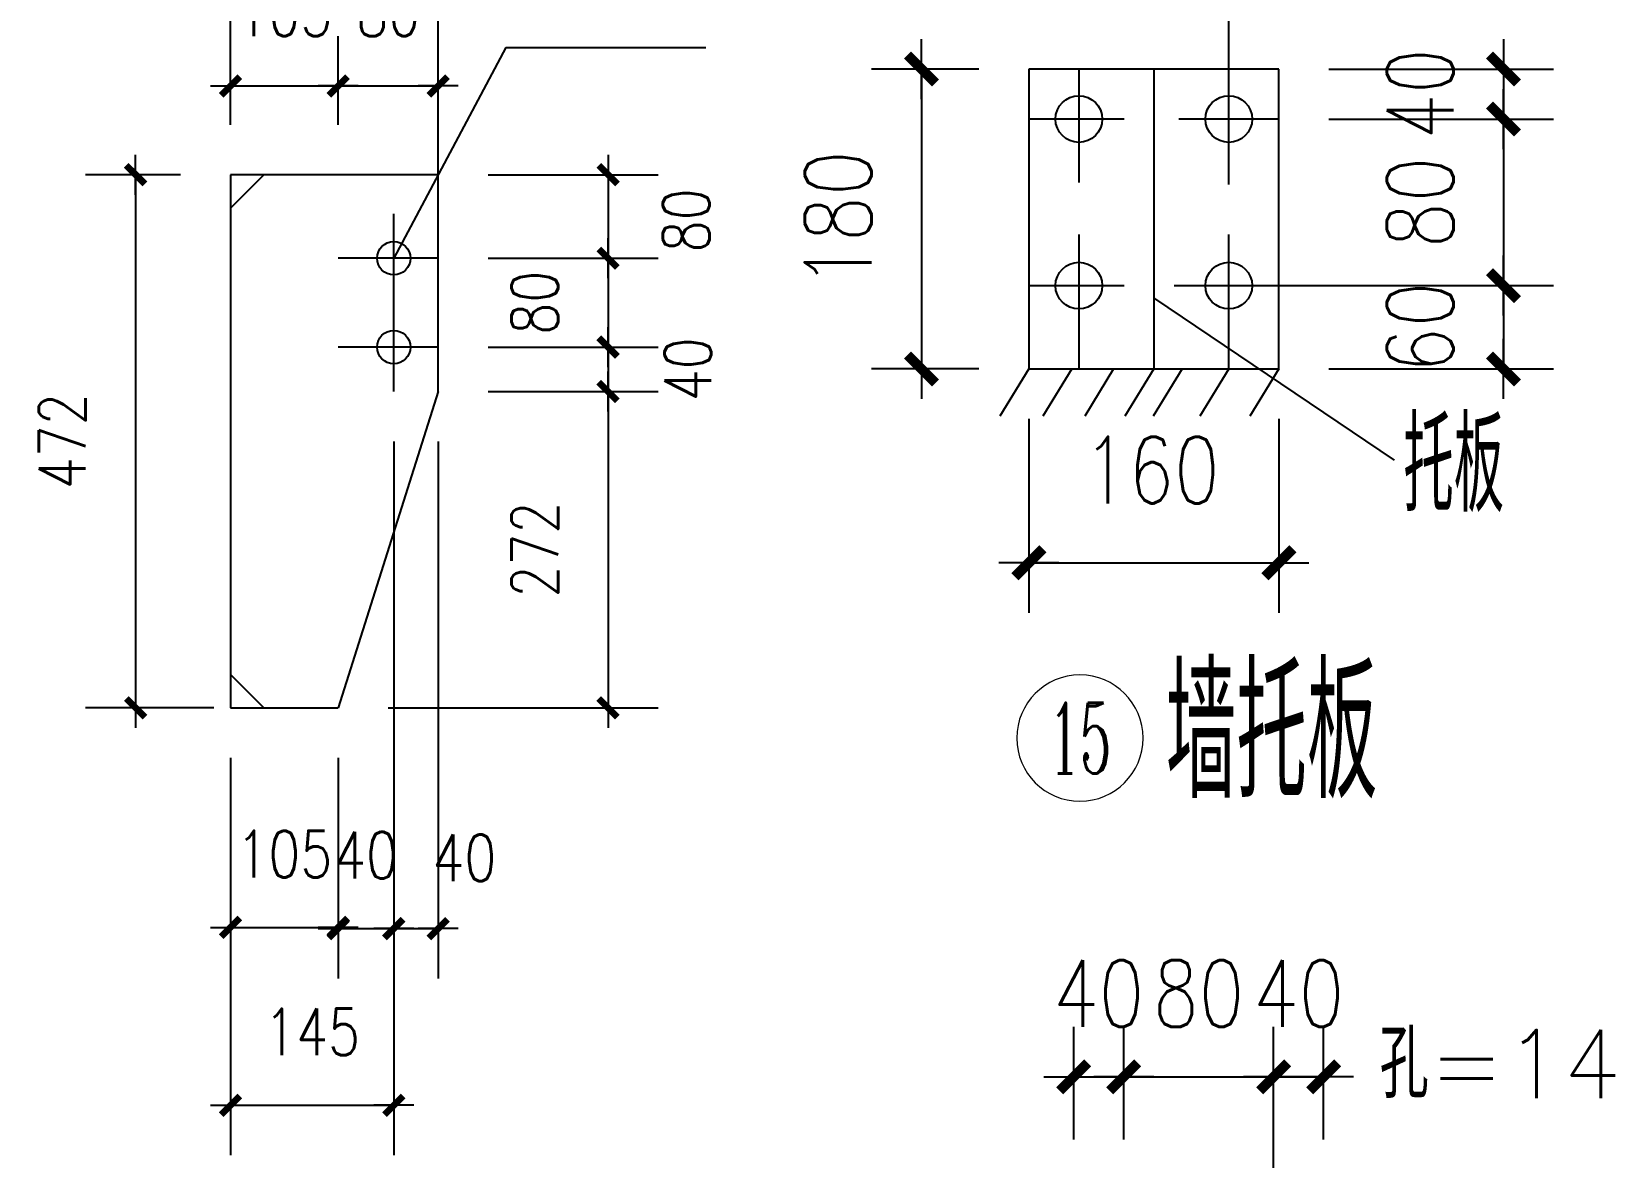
# Model space of a CAD drawing. Header units: millimetres. Extents: x 1471994 to 4527627, y -5186613 to -1927582.
# Drawn here: x 1502809 to 1505660, y -1968994 to -1966967 of the extents above; entities that cross this region are included whole.
import ezdxf
from ezdxf.enums import TextEntityAlignment as Align

# ---------------------------------------------------------------- set-up
doc = ezdxf.new("R2010")
doc.units = ezdxf.units.MM
doc.header["$LTSCALE"] = 1000
doc.header["$PDMODE"] = 34
doc.linetypes.add('CENTER', pattern=[50.8, 31.75, -6.35, 6.35, -6.35])
doc.layers.add('轴线层', color=1, linetype='CENTER', lineweight=15)
doc.layers.add('钢架', color=7, linetype='Continuous', lineweight=25)
doc.styles.add('COMPLEX', font='COMPLEX')
doc.styles.add('DIM_FONT', font='simplex.shx', dxfattribs={"width": 0.8, "bigfont": 'hztxt.shx'})
doc.styles.add('hz', font='gbenor.shx', dxfattribs={"width": 0.75, "height": 100, "bigfont": 'gbcbig.shx'})
doc.styles.get("Standard").update_dxf_attribs({"font": 'txt', "bigfont": 'gbcbig.shx'})
doc.dimstyles.new('WGH(2)', dxfattribs={"dimscale": 1.2, "dimtxt": 100, "dimasz": 0.5, "dimexe": 75, "dimexo": 75, "dimgap": 75, "dimtad": 1, "dimdec": 0, "dimlfac": 0.5, "dimzin": 0, "dimdsep": 46, "dimtxsty": 'DIM_FONT', "dimblk1": '_DIMX', "dimblk2": '_DIMX', "dimsah": 1, "dimcen": 0.09, "dimclrd": 3, "dimclre": 3, "dimclrt": 7, "dimadec": 0, "dimazin": 0, "dimtfac": 1, "dimtdec": 0, "dimtix": 1, "dimtmove": 2, "dimatfit": 3, "dimldrblk": '_DIMX', "dimfxl": 1, "dimtolj": 1, "dimtzin": 0, "dimarcsym": 0})
doc.dimstyles.new('WGH(3)', dxfattribs={"dimscale": 1.2, "dimtxt": 100, "dimasz": 0.3, "dimexe": 75, "dimexo": 75, "dimgap": 75, "dimtad": 1, "dimdec": 0, "dimlfac": 0.333333, "dimzin": 0, "dimdsep": 46, "dimtxsty": 'DIM_FONT', "dimblk1": '_DIMX', "dimblk2": '_DIMX', "dimsah": 1, "dimcen": 0.09, "dimclrd": 3, "dimclre": 3, "dimclrt": 7, "dimazin": 0, "dimtfac": 1, "dimtdec": 0, "dimtix": 1, "dimtmove": 2, "dimatfit": 3, "dimldrblk": '_DIMX', "dimfxl": 1, "dimtolj": 1, "dimtzin": 0, "dimarcsym": 0})

# ---------------------------------------------------------------- blocks, each defined once
blk = doc.blocks.new('_DIMX')
blk.add_line((-150, 0), (150, 0))
at = {"const_width": 50}
blk.add_lwpolyline([(-70, -70), (70, 70)], dxfattribs=at)
blk = doc.blocks.new('*D397')
at = {"color": 3, "lineweight": -2}
for p, q in [((1504513.9, -1967034.2), (1504320.6, -1967034.2)), ((1504410.6, -1967034.6), (1504410.6, -1967573.9)), ((1504513.9, -1967574.2), (1504320.6, -1967574.2))]:
    blk.add_line(p, q, dxfattribs=at)
at = {"layer": 'Defpoints', "color": 0}
for p in [(1504603.9, -1967034.2), (1504410.6, -1967574.2), (1504603.9, -1967574.2)]:
    blk.add_point(p, dxfattribs=at)
at = {"color": 3, "lineweight": -2, "xscale": 0.36, "yscale": 0.36, "zscale": 0.36}
for p, rotation in [((1504410.6, -1967034.2), 90), ((1504410.6, -1967574.2), 270)]:
    blk.add_blockref('_DIMX', p, dxfattribs=dict(at, rotation=rotation))
at = {"color": 7, "insert": (1504260.6, -1967304.2), "char_height": 120, "attachment_point": 5, "rotation": 90, "style": 'DIM_FONT'}
blk.add_mtext('\\A1;180', dxfattribs=at)
blk = doc.blocks.new('*D398')
at = {"color": 3, "lineweight": -2}
for p, q in [((1505143.9, -1967034.2), (1505548.4, -1967034.2)), ((1505458.4, -1967033.9), (1505458.4, -1967033.5)), ((1505458.4, -1967034.2), (1505458.4, -1967124.2)), ((1505143.9, -1967124.2), (1505548.4, -1967124.2)), ((1505458.4, -1967124.6), (1505458.4, -1967125))]:
    blk.add_line(p, q, dxfattribs=at)
at = {"layer": 'Defpoints', "color": 0}
for p in [(1505053.9, -1967034.2), (1505053.9, -1967124.2), (1505458.4, -1967124.2)]:
    blk.add_point(p, dxfattribs=at)
at = {"color": 3, "lineweight": -2, "xscale": 0.36, "yscale": 0.36, "zscale": 0.36}
for p, rotation in [((1505458.4, -1967034.2), 270), ((1505458.4, -1967124.2), 90)]:
    blk.add_blockref('_DIMX', p, dxfattribs=dict(at, rotation=rotation))
at = {"color": 7, "insert": (1505308.4, -1967079.2), "char_height": 120, "attachment_point": 5, "rotation": 90, "style": 'DIM_FONT'}
blk.add_mtext('\\A1;40', dxfattribs=at)
blk = doc.blocks.new('*D399')
at = {"color": 3, "lineweight": -2}
for p, q in [((1505143.9, -1967124.2), (1505548.4, -1967124.2)), ((1505458.4, -1967123.9), (1505458.4, -1967123.5)), ((1505458.4, -1967124.2), (1505458.4, -1967424.2)), ((1504865.7, -1967424.2), (1505548.4, -1967424.2)), ((1505458.4, -1967424.6), (1505458.4, -1967425))]:
    blk.add_line(p, q, dxfattribs=at)
at = {"layer": 'Defpoints', "color": 0}
for p in [(1505053.9, -1967124.2), (1504775.7, -1967424.2), (1505458.4, -1967424.2)]:
    blk.add_point(p, dxfattribs=at)
at = {"color": 3, "lineweight": -2, "xscale": 0.36, "yscale": 0.36, "zscale": 0.36}
for p, rotation in [((1505458.4, -1967124.2), 270), ((1505458.4, -1967424.2), 90)]:
    blk.add_blockref('_DIMX', p, dxfattribs=dict(at, rotation=rotation))
at = {"color": 7, "insert": (1505308.4, -1967274.2), "char_height": 120, "attachment_point": 5, "rotation": 90, "style": 'DIM_FONT'}
blk.add_mtext('\\A1;80', dxfattribs=at)
blk = doc.blocks.new('*D400')
at = {"color": 3, "lineweight": -2}
for p, q in [((1504865.7, -1967424.2), (1505548.4, -1967424.2)), ((1505458.4, -1967423.9), (1505458.4, -1967423.5)), ((1505458.4, -1967424.2), (1505458.4, -1967574.2)), ((1505143.9, -1967574.2), (1505548.4, -1967574.2)), ((1505458.4, -1967574.6), (1505458.4, -1967575))]:
    blk.add_line(p, q, dxfattribs=at)
at = {"layer": 'Defpoints', "color": 0}
for p in [(1504775.7, -1967424.2), (1505053.9, -1967574.2), (1505458.4, -1967574.2)]:
    blk.add_point(p, dxfattribs=at)
at = {"color": 3, "lineweight": -2, "xscale": 0.36, "yscale": 0.36, "zscale": 0.36}
for p, rotation in [((1505458.4, -1967424.2), 270), ((1505458.4, -1967574.2), 90)]:
    blk.add_blockref('_DIMX', p, dxfattribs=dict(at, rotation=rotation))
at = {"color": 7, "insert": (1505308.4, -1967499.2), "char_height": 120, "attachment_point": 5, "rotation": 90, "style": 'DIM_FONT'}
blk.add_mtext('\\A1;60', dxfattribs=at)
blk = doc.blocks.new('*D401')
at = {"color": 3, "lineweight": -2}
for p, q in [((1504603.9, -1966944.2), (1504603.9, -1966775.8)), ((1504693.9, -1966944.2), (1504693.9, -1966775.8)), ((1504603.5, -1966865.8), (1504603.2, -1966865.8)), ((1504603.9, -1966865.8), (1504693.9, -1966865.8)), ((1504694.2, -1966865.8), (1504694.6, -1966865.8))]:
    blk.add_line(p, q, dxfattribs=at)
at = {"layer": 'Defpoints', "color": 0}
for p in [(1504693.9, -1966865.8), (1504603.9, -1967034.2), (1504693.9, -1967034.2)]:
    blk.add_point(p, dxfattribs=at)
at = {"color": 3, "lineweight": -2, "xscale": 0.36, "yscale": 0.36, "zscale": 0.36}
blk.add_blockref('_DIMX', (1504603.9, -1966865.8), dxfattribs=at)
at = {"color": 3, "lineweight": -2, "xscale": 0.36, "yscale": 0.36, "zscale": 0.36, "rotation": 180}
blk.add_blockref('_DIMX', (1504693.9, -1966865.8), dxfattribs=at)
at = {"color": 7, "insert": (1504648.9, -1966715.8), "char_height": 120, "attachment_point": 5, "style": 'DIM_FONT'}
blk.add_mtext('\\A1;40', dxfattribs=at)
blk = doc.blocks.new('*D402')
at = {"color": 3, "lineweight": -2}
for p, q in [((1504693.9, -1966944.2), (1504693.9, -1966775.8)), ((1504963.9, -1967242.2), (1504963.9, -1966775.8)), ((1504693.5, -1966865.8), (1504693.2, -1966865.8)), ((1504693.9, -1966865.8), (1504963.9, -1966865.8)), ((1504964.2, -1966865.8), (1504964.6, -1966865.8))]:
    blk.add_line(p, q, dxfattribs=at)
at = {"layer": 'Defpoints', "color": 0}
for p in [(1504963.9, -1966865.8), (1504693.9, -1967034.2), (1504963.9, -1967332.2)]:
    blk.add_point(p, dxfattribs=at)
at = {"color": 3, "lineweight": -2, "xscale": 0.36, "yscale": 0.36, "zscale": 0.36}
blk.add_blockref('_DIMX', (1504693.9, -1966865.8), dxfattribs=at)
at = {"color": 3, "lineweight": -2, "xscale": 0.36, "yscale": 0.36, "zscale": 0.36, "rotation": 180}
blk.add_blockref('_DIMX', (1504963.9, -1966865.8), dxfattribs=at)
at = {"color": 7, "insert": (1504828.9, -1966715.8), "char_height": 120, "attachment_point": 5, "style": 'DIM_FONT'}
blk.add_mtext('\\A1;80', dxfattribs=at)
blk = doc.blocks.new('*D403')
at = {"color": 3, "lineweight": -2}
for p, q in [((1504963.9, -1967242.2), (1504963.9, -1966775.8)), ((1505053.9, -1966944.2), (1505053.9, -1966775.8)), ((1504963.5, -1966865.8), (1504963.2, -1966865.8)), ((1504963.9, -1966865.8), (1505053.9, -1966865.8)), ((1505054.2, -1966865.8), (1505054.6, -1966865.8))]:
    blk.add_line(p, q, dxfattribs=at)
at = {"layer": 'Defpoints', "color": 0}
for p in [(1505053.9, -1966865.8), (1505053.9, -1967034.2), (1504963.9, -1967332.2)]:
    blk.add_point(p, dxfattribs=at)
at = {"color": 3, "lineweight": -2, "xscale": 0.36, "yscale": 0.36, "zscale": 0.36}
blk.add_blockref('_DIMX', (1504963.9, -1966865.8), dxfattribs=at)
at = {"color": 3, "lineweight": -2, "xscale": 0.36, "yscale": 0.36, "zscale": 0.36, "rotation": 180}
blk.add_blockref('_DIMX', (1505053.9, -1966865.8), dxfattribs=at)
at = {"color": 7, "insert": (1505008.9, -1966715.8), "char_height": 120, "attachment_point": 5, "style": 'DIM_FONT'}
blk.add_mtext('\\A1;40', dxfattribs=at)
blk = doc.blocks.new('*D394')
at = {"color": 3, "lineweight": -2}
for p, q in [((1504603.9, -1967664.2), (1504603.9, -1968013.3)), ((1505053.9, -1967664.2), (1505053.9, -1968013.3)), ((1504604.2, -1967923.3), (1505053.5, -1967923.3))]:
    blk.add_line(p, q, dxfattribs=at)
at = {"layer": 'Defpoints', "color": 0}
for p in [(1504603.9, -1967574.2), (1505053.9, -1967574.2), (1505053.9, -1967923.3)]:
    blk.add_point(p, dxfattribs=at)
at = {"color": 3, "lineweight": -2, "xscale": 0.36, "yscale": 0.36, "zscale": 0.36, "rotation": 180}
blk.add_blockref('_DIMX', (1504603.9, -1967923.3), dxfattribs=at)
at = {"color": 3, "lineweight": -2, "xscale": 0.36, "yscale": 0.36, "zscale": 0.36}
blk.add_blockref('_DIMX', (1505053.9, -1967923.3), dxfattribs=at)
at = {"color": 7, "insert": (1504824.3, -1967756.3), "char_height": 120, "attachment_point": 5, "style": 'DIM_FONT'}
blk.add_mtext('\\A1;160', dxfattribs=at)
blk = doc.blocks.new('轴线标号')
at = {"lineweight": 13}
blk.add_circle((0, 0), 0.5, dxfattribs=at)
at = {"layer": '钢架', "lineweight": 13, "style": 'COMPLEX', "width": 1.041667}
blk.add_attdef('A', text='', height=0.56, dxfattribs=at).set_placement((-0.25, -0.28), (0.25, -0.28), align=Align.FIT)
blk = doc.blocks.new('*D407')
at = {"color": 3, "lineweight": -2}
for p, q in [((1504684.6, -1968961.6), (1504684.6, -1968759)), ((1504774.6, -1968961.6), (1504774.6, -1968759)), ((1504684.3, -1968849), (1504683.9, -1968849)), ((1504684.6, -1968849), (1504774.6, -1968849)), ((1504775, -1968849), (1504775.3, -1968849))]:
    blk.add_line(p, q, dxfattribs=at)
at = {"layer": 'Defpoints', "color": 0}
for p in [(1504774.6, -1968849), (1504684.6, -1969051.6), (1504774.6, -1969051.6)]:
    blk.add_point(p, dxfattribs=at)
at = {"color": 3, "lineweight": -2, "xscale": 0.36, "yscale": 0.36, "zscale": 0.36}
blk.add_blockref('_DIMX', (1504684.6, -1968849), dxfattribs=at)
at = {"color": 3, "lineweight": -2, "xscale": 0.36, "yscale": 0.36, "zscale": 0.36, "rotation": 180}
blk.add_blockref('_DIMX', (1504774.6, -1968849), dxfattribs=at)
at = {"color": 7, "insert": (1504729.6, -1968699), "char_height": 120, "attachment_point": 5, "style": 'DIM_FONT'}
blk.add_mtext('\\A1;40', dxfattribs=at)
blk = doc.blocks.new('*D408')
at = {"color": 3, "lineweight": -2}
for p, q in [((1504774.6, -1968961.6), (1504774.6, -1968759)), ((1505044.6, -1969259.7), (1505044.6, -1968759)), ((1504774.3, -1968849), (1504773.9, -1968849)), ((1504774.6, -1968849), (1505044.6, -1968849)), ((1505045, -1968849), (1505045.3, -1968849))]:
    blk.add_line(p, q, dxfattribs=at)
at = {"layer": 'Defpoints', "color": 0}
for p in [(1505044.6, -1968849), (1504774.6, -1969051.6), (1505044.6, -1969349.7)]:
    blk.add_point(p, dxfattribs=at)
at = {"color": 3, "lineweight": -2, "xscale": 0.36, "yscale": 0.36, "zscale": 0.36}
blk.add_blockref('_DIMX', (1504774.6, -1968849), dxfattribs=at)
at = {"color": 3, "lineweight": -2, "xscale": 0.36, "yscale": 0.36, "zscale": 0.36, "rotation": 180}
blk.add_blockref('_DIMX', (1505044.6, -1968849), dxfattribs=at)
at = {"color": 7, "insert": (1504909.6, -1968699), "char_height": 120, "attachment_point": 5, "style": 'DIM_FONT'}
blk.add_mtext('\\A1;80', dxfattribs=at)
blk = doc.blocks.new('*D409')
at = {"color": 3, "lineweight": -2}
for p, q in [((1505044.6, -1969259.7), (1505044.6, -1968759)), ((1505134.6, -1968961.6), (1505134.6, -1968759)), ((1505044.3, -1968849), (1505043.9, -1968849)), ((1505044.6, -1968849), (1505134.6, -1968849)), ((1505135, -1968849), (1505135.3, -1968849))]:
    blk.add_line(p, q, dxfattribs=at)
at = {"layer": 'Defpoints', "color": 0}
for p in [(1505134.6, -1968849), (1505134.6, -1969051.6), (1505044.6, -1969349.7)]:
    blk.add_point(p, dxfattribs=at)
at = {"color": 3, "lineweight": -2, "xscale": 0.36, "yscale": 0.36, "zscale": 0.36}
blk.add_blockref('_DIMX', (1505044.6, -1968849), dxfattribs=at)
at = {"color": 3, "lineweight": -2, "xscale": 0.36, "yscale": 0.36, "zscale": 0.36, "rotation": 180}
blk.add_blockref('_DIMX', (1505134.6, -1968849), dxfattribs=at)
at = {"color": 7, "insert": (1505089.6, -1968699), "char_height": 120, "attachment_point": 5, "style": 'DIM_FONT'}
blk.add_mtext('\\A1;40', dxfattribs=at)
blk = doc.blocks.new('*D435')
at = {"color": 3, "lineweight": -2}
for p, q in [((1503076.6, -1967224.4), (1502905.9, -1967224.4)), ((1502995.9, -1967224.6), (1502995.9, -1968184.1)), ((1503136.6, -1968184.4), (1502905.9, -1968184.4))]:
    blk.add_line(p, q, dxfattribs=at)
at = {"layer": 'Defpoints', "color": 0}
for p in [(1503166.6, -1967224.4), (1502995.9, -1968184.4), (1503226.6, -1968184.4)]:
    blk.add_point(p, dxfattribs=at)
at = {"color": 3, "lineweight": -2, "xscale": 0.24, "yscale": 0.24, "zscale": 0.24}
for p, rotation in [((1502995.9, -1967224.4), 90), ((1502995.9, -1968184.4), 270)]:
    blk.add_blockref('_DIMX', p, dxfattribs=dict(at, rotation=rotation))
at = {"color": 7, "insert": (1502863.9, -1967704.4), "char_height": 84, "attachment_point": 5, "rotation": 90, "style": 'DIM_FONT'}
blk.add_mtext('\\A1;472', dxfattribs=at)
blk = doc.blocks.new('*D440')
at = {"color": 3, "lineweight": -2}
for p, q in [((1503166.6, -1967134.4), (1503166.6, -1966974.7)), ((1503360.6, -1967134.4), (1503360.6, -1966974.7)), ((1503166.4, -1967064.7), (1503166.2, -1967064.7)), ((1503166.6, -1967064.7), (1503360.6, -1967064.7)), ((1503360.9, -1967064.7), (1503361.1, -1967064.7))]:
    blk.add_line(p, q, dxfattribs=at)
at = {"layer": 'Defpoints', "color": 0}
for p in [(1503360.6, -1967064.7), (1503166.6, -1967224.4), (1503360.6, -1967224.4)]:
    blk.add_point(p, dxfattribs=at)
at = {"color": 3, "lineweight": -2, "xscale": 0.24, "yscale": 0.24, "zscale": 0.24}
blk.add_blockref('_DIMX', (1503166.6, -1967064.7), dxfattribs=at)
at = {"color": 3, "lineweight": -2, "xscale": 0.24, "yscale": 0.24, "zscale": 0.24, "rotation": 180}
blk.add_blockref('_DIMX', (1503360.6, -1967064.7), dxfattribs=at)
at = {"color": 7, "insert": (1503263.6, -1966932.7), "char_height": 84, "attachment_point": 5, "style": 'DIM_FONT'}
blk.add_mtext('\\A1;105', dxfattribs=at)
blk = doc.blocks.new('*D441')
at = {"color": 3, "lineweight": -2}
for p, q in [((1503360.6, -1967006.4), (1503360.6, -1966974.7)), ((1503540.6, -1967134.4), (1503540.6, -1966974.7)), ((1503360.4, -1967064.7), (1503360.2, -1967064.7)), ((1503360.6, -1967064.7), (1503540.6, -1967064.7)), ((1503540.9, -1967064.7), (1503541.1, -1967064.7))]:
    blk.add_line(p, q, dxfattribs=at)
at = {"layer": 'Defpoints', "color": 0}
for p in [(1503540.6, -1967064.7), (1503360.6, -1967096.4), (1503540.6, -1967224.4)]:
    blk.add_point(p, dxfattribs=at)
at = {"color": 3, "lineweight": -2, "xscale": 0.24, "yscale": 0.24, "zscale": 0.24}
blk.add_blockref('_DIMX', (1503360.6, -1967064.7), dxfattribs=at)
at = {"color": 3, "lineweight": -2, "xscale": 0.24, "yscale": 0.24, "zscale": 0.24, "rotation": 180}
blk.add_blockref('_DIMX', (1503540.6, -1967064.7), dxfattribs=at)
at = {"color": 7, "insert": (1503450.6, -1966932.7), "char_height": 84, "attachment_point": 5, "style": 'DIM_FONT'}
blk.add_mtext('\\A1;80', dxfattribs=at)
blk = doc.blocks.new('*D436')
at = {"color": 3, "lineweight": -2}
for p, q in [((1503166.6, -1968274.4), (1503166.6, -1968669.9)), ((1503360.6, -1968274.4), (1503360.6, -1968669.9)), ((1503166.4, -1968579.9), (1503166.2, -1968579.9)), ((1503166.6, -1968579.9), (1503360.6, -1968579.9)), ((1503360.9, -1968579.9), (1503361.1, -1968579.9))]:
    blk.add_line(p, q, dxfattribs=at)
at = {"layer": 'Defpoints', "color": 0}
for p in [(1503166.6, -1968184.4), (1503360.6, -1968184.4), (1503360.6, -1968579.9)]:
    blk.add_point(p, dxfattribs=at)
at = {"color": 3, "lineweight": -2, "xscale": 0.24, "yscale": 0.24, "zscale": 0.24}
blk.add_blockref('_DIMX', (1503166.6, -1968579.9), dxfattribs=at)
at = {"color": 3, "lineweight": -2, "xscale": 0.24, "yscale": 0.24, "zscale": 0.24, "rotation": 180}
blk.add_blockref('_DIMX', (1503360.6, -1968579.9), dxfattribs=at)
at = {"color": 7, "insert": (1503263.6, -1968447.9), "char_height": 84, "attachment_point": 5, "style": 'DIM_FONT'}
blk.add_mtext('\\A1;105', dxfattribs=at)
blk = doc.blocks.new('*D442')
at = {"color": 3, "lineweight": -2}
for p, q in [((1503460.6, -1967704.9), (1503460.6, -1968672)), ((1503360.6, -1968402.4), (1503360.6, -1968672)), ((1503360.4, -1968582), (1503360.2, -1968582)), ((1503360.6, -1968582), (1503460.6, -1968582)), ((1503460.9, -1968582), (1503461.1, -1968582))]:
    blk.add_line(p, q, dxfattribs=at)
at = {"layer": 'Defpoints', "color": 0}
for p in [(1503460.6, -1967614.9), (1503360.6, -1968312.4), (1503460.6, -1968582)]:
    blk.add_point(p, dxfattribs=at)
at = {"color": 3, "lineweight": -2, "xscale": 0.24, "yscale": 0.24, "zscale": 0.24}
blk.add_blockref('_DIMX', (1503360.6, -1968582), dxfattribs=at)
at = {"color": 3, "lineweight": -2, "xscale": 0.24, "yscale": 0.24, "zscale": 0.24, "rotation": 180}
blk.add_blockref('_DIMX', (1503460.6, -1968582), dxfattribs=at)
at = {"color": 7, "insert": (1503410.6, -1968450), "char_height": 84, "attachment_point": 5, "style": 'DIM_FONT'}
blk.add_mtext('\\A1;40', dxfattribs=at)
blk = doc.blocks.new('*D443')
at = {"color": 3, "lineweight": -2}
for p, q in [((1503460.6, -1967704.9), (1503460.6, -1968672)), ((1503540.6, -1967704.9), (1503540.6, -1968672)), ((1503460.4, -1968582), (1503460.2, -1968582)), ((1503460.6, -1968582), (1503540.6, -1968582)), ((1503540.9, -1968582), (1503541.1, -1968582))]:
    blk.add_line(p, q, dxfattribs=at)
at = {"layer": 'Defpoints', "color": 0}
for p in [(1503460.6, -1967614.9), (1503540.6, -1967614.9), (1503540.6, -1968582)]:
    blk.add_point(p, dxfattribs=at)
at = {"color": 3, "lineweight": -2, "xscale": 0.24, "yscale": 0.24, "zscale": 0.24}
blk.add_blockref('_DIMX', (1503460.6, -1968582), dxfattribs=at)
at = {"color": 3, "lineweight": -2, "xscale": 0.24, "yscale": 0.24, "zscale": 0.24, "rotation": 180}
blk.add_blockref('_DIMX', (1503540.6, -1968582), dxfattribs=at)
at = {"color": 7, "insert": (1503587.8, -1968454.6), "char_height": 84, "attachment_point": 5, "style": 'DIM_FONT'}
blk.add_mtext('\\A1;40', dxfattribs=at)
blk = doc.blocks.new('*D444')
at = {"color": 3, "lineweight": -2}
for p, q in [((1503630.6, -1967224.4), (1503936.4, -1967224.4)), ((1503846.4, -1967224.1), (1503846.4, -1967223.9)), ((1503846.4, -1967224.4), (1503846.4, -1967374.9)), ((1503630.6, -1967374.9), (1503936.4, -1967374.9)), ((1503846.4, -1967375.2), (1503846.4, -1967375.4))]:
    blk.add_line(p, q, dxfattribs=at)
at = {"layer": 'Defpoints', "color": 0}
for p in [(1503540.6, -1967224.4), (1503540.6, -1967374.9), (1503846.4, -1967374.9)]:
    blk.add_point(p, dxfattribs=at)
at = {"color": 3, "lineweight": -2, "xscale": 0.24, "yscale": 0.24, "zscale": 0.24}
for p, rotation in [((1503846.4, -1967224.4), 270), ((1503846.4, -1967374.9), 90)]:
    blk.add_blockref('_DIMX', p, dxfattribs=dict(at, rotation=rotation))
at = {"color": 7, "insert": (1503987.1, -1967306.6), "char_height": 84, "attachment_point": 5, "rotation": 90, "style": 'DIM_FONT'}
blk.add_mtext('\\A1;80', dxfattribs=at)
blk = doc.blocks.new('*D445')
at = {"color": 3, "lineweight": -2}
for p, q in [((1503630.6, -1967374.9), (1503936.4, -1967374.9)), ((1503846.4, -1967374.7), (1503846.4, -1967374.5)), ((1503846.4, -1967374.9), (1503846.4, -1967534.9)), ((1503630.6, -1967534.9), (1503936.4, -1967534.9)), ((1503846.4, -1967535.2), (1503846.4, -1967535.4))]:
    blk.add_line(p, q, dxfattribs=at)
at = {"layer": 'Defpoints', "color": 0}
for p in [(1503540.6, -1967374.9), (1503540.6, -1967534.9), (1503846.4, -1967534.9)]:
    blk.add_point(p, dxfattribs=at)
at = {"color": 3, "lineweight": -2, "xscale": 0.24, "yscale": 0.24, "zscale": 0.24}
for p, rotation in [((1503846.4, -1967374.9), 270), ((1503846.4, -1967534.9), 90)]:
    blk.add_blockref('_DIMX', p, dxfattribs=dict(at, rotation=rotation))
at = {"color": 7, "insert": (1503714.4, -1967454.9), "char_height": 84, "attachment_point": 5, "rotation": 90, "style": 'DIM_FONT'}
blk.add_mtext('\\A1;80', dxfattribs=at)
blk = doc.blocks.new('*D446')
at = {"color": 3, "lineweight": -2}
for p, q in [((1503630.6, -1967534.9), (1503936.4, -1967534.9)), ((1503846.4, -1967534.7), (1503846.4, -1967534.5)), ((1503846.4, -1967534.9), (1503846.4, -1967614.9)), ((1503630.6, -1967614.9), (1503936.4, -1967614.9)), ((1503846.4, -1967615.2), (1503846.4, -1967615.4))]:
    blk.add_line(p, q, dxfattribs=at)
at = {"layer": 'Defpoints', "color": 0}
for p in [(1503540.6, -1967534.9), (1503540.6, -1967614.9), (1503846.4, -1967614.9)]:
    blk.add_point(p, dxfattribs=at)
at = {"color": 3, "lineweight": -2, "xscale": 0.24, "yscale": 0.24, "zscale": 0.24}
for p, rotation in [((1503846.4, -1967534.9), 270), ((1503846.4, -1967614.9), 90)]:
    blk.add_blockref('_DIMX', p, dxfattribs=dict(at, rotation=rotation))
at = {"color": 7, "insert": (1503990.2, -1967574.9), "char_height": 84, "attachment_point": 5, "rotation": 90, "style": 'DIM_FONT'}
blk.add_mtext('\\A1;40', dxfattribs=at)
blk = doc.blocks.new('*D437')
at = {"color": 3, "lineweight": -2}
for p, q in [((1503720.6, -1967614.9), (1503936.4, -1967614.9)), ((1503846.4, -1967615.2), (1503846.4, -1968184.1)), ((1503450.6, -1968184.4), (1503936.4, -1968184.4))]:
    blk.add_line(p, q, dxfattribs=at)
at = {"layer": 'Defpoints', "color": 0}
for p in [(1503630.6, -1967614.9), (1503360.6, -1968184.4), (1503846.4, -1968184.4)]:
    blk.add_point(p, dxfattribs=at)
at = {"color": 3, "lineweight": -2, "xscale": 0.24, "yscale": 0.24, "zscale": 0.24}
for p, rotation in [((1503846.4, -1967614.9), 90), ((1503846.4, -1968184.4), 270)]:
    blk.add_blockref('_DIMX', p, dxfattribs=dict(at, rotation=rotation))
at = {"color": 7, "insert": (1503714.4, -1967899.6), "char_height": 84, "attachment_point": 5, "rotation": 90, "style": 'DIM_FONT'}
blk.add_mtext('\\A1;272', dxfattribs=at)
blk = doc.blocks.new('*D438')
at = {"color": 3, "lineweight": -2}
for p, q in [((1503166.6, -1968364.4), (1503166.6, -1968990.2)), ((1503460.6, -1968364.4), (1503460.6, -1968990.2)), ((1503166.4, -1968900.2), (1503166.2, -1968900.2)), ((1503166.6, -1968900.2), (1503460.6, -1968900.2)), ((1503460.9, -1968900.2), (1503461.1, -1968900.2))]:
    blk.add_line(p, q, dxfattribs=at)
at = {"layer": 'Defpoints', "color": 0}
for p in [(1503166.6, -1968274.4), (1503460.6, -1968274.4), (1503460.6, -1968900.2)]:
    blk.add_point(p, dxfattribs=at)
at = {"color": 3, "lineweight": -2, "xscale": 0.24, "yscale": 0.24, "zscale": 0.24}
blk.add_blockref('_DIMX', (1503166.6, -1968900.2), dxfattribs=at)
at = {"color": 3, "lineweight": -2, "xscale": 0.24, "yscale": 0.24, "zscale": 0.24, "rotation": 180}
blk.add_blockref('_DIMX', (1503460.6, -1968900.2), dxfattribs=at)
at = {"color": 7, "insert": (1503313.6, -1968768.2), "char_height": 84, "attachment_point": 5, "style": 'DIM_FONT'}
blk.add_mtext('\\A1;145', dxfattribs=at)
blk = doc.blocks.new('*D439')
at = {"color": 3, "lineweight": -2}
for p, q in [((1503166.6, -1967006.4), (1503166.6, -1966730.5)), ((1503540.6, -1967454.4), (1503540.6, -1966730.5)), ((1503166.9, -1966820.5), (1503540.4, -1966820.5))]:
    blk.add_line(p, q, dxfattribs=at)
at = {"layer": 'Defpoints', "color": 0}
for p in [(1503540.6, -1966820.5), (1503166.6, -1967096.4), (1503540.6, -1967544.4)]:
    blk.add_point(p, dxfattribs=at)
at = {"color": 3, "lineweight": -2, "xscale": 0.24, "yscale": 0.24, "zscale": 0.24, "rotation": 180}
blk.add_blockref('_DIMX', (1503166.6, -1966820.5), dxfattribs=at)
at = {"color": 3, "lineweight": -2, "xscale": 0.24, "yscale": 0.24, "zscale": 0.24}
blk.add_blockref('_DIMX', (1503540.6, -1966820.5), dxfattribs=at)
at = {"color": 7, "insert": (1503353.6, -1966688.5), "char_height": 84, "attachment_point": 5, "style": 'DIM_FONT'}
blk.add_mtext('\\A1;185', dxfattribs=at)

msp = doc.modelspace()

# ---------------------------------------------------------------- linework, layer by layer
for p, q in [((1503662.2, -1966995.3), (1503460.6, -1967374.9)), ((1503662.2, -1966995.3), (1504022.3, -1966995.3)), ((1504603.9, -1967034.2), (1504603.9, -1967574.2)), ((1505053.9, -1967034.2), (1504603.9, -1967034.2)), ((1504693.9, -1967034.2), (1504693.9, -1967238.5)), ((1504828.9, -1967034.2), (1504828.9, -1967574.2)), ((1504963.9, -1967238.5), (1504963.9, -1967034.2)), ((1505053.9, -1967574.2), (1505053.9, -1967034.2)), ((1504775.7, -1967124.2), (1504603.9, -1967124.2)), ((1505053.9, -1967124.2), (1504873.7, -1967124.2)), ((1503166.6, -1967224.4), (1503166.6, -1968184.4)), ((1503360.6, -1967224.4), (1503166.6, -1967224.4)), ((1503166.6, -1967284.4), (1503226.6, -1967224.4)), ((1503540.6, -1967224.4), (1503360.6, -1967224.4)), ((1503460.6, -1967614.9), (1503460.6, -1967294.9)), ((1503540.6, -1967614.9), (1503540.6, -1967294.9)), ((1504693.9, -1967332.2), (1504693.9, -1967574.2)), ((1504963.9, -1967574.2), (1504963.9, -1967332.2)), ((1503540.6, -1967374.9), (1503360.6, -1967374.9)), ((1504603.9, -1967424.2), (1504775.7, -1967424.2)), ((1504873.7, -1967424.2), (1505053.9, -1967424.2)), ((1505262, -1967738.2), (1504828.9, -1967446.4)), ((1503540.6, -1967534.9), (1503360.6, -1967534.9)), ((1504603.9, -1967574.2), (1504551.8, -1967659)), ((1504603.9, -1967574.2), (1505053.9, -1967574.2)), ((1504681.1, -1967574.2), (1504629.1, -1967659)), ((1504756.5, -1967574.2), (1504704.5, -1967659)), ((1504828.9, -1967574.2), (1504776.8, -1967659)), ((1504879.9, -1967574.2), (1504827.8, -1967659)), ((1504963.9, -1967574.2), (1504911.8, -1967659)), ((1505053.9, -1967574.2), (1505001.8, -1967659)), ((1503540.6, -1967614.9), (1503360.6, -1968184.4)), ((1503166.6, -1968124.4), (1503226.6, -1968184.4)), ((1503166.6, -1968184.4), (1503360.6, -1968184.4))]:
    msp.add_line(p, q)
for centre, radius in [((1504693.9, -1967124.2), 42), ((1504963.9, -1967124.2), 42), ((1503460.6, -1967374.9), 30), ((1504693.9, -1967424.2), 42), ((1504963.9, -1967424.2), 42), ((1503460.6, -1967534.9), 30)]:
    msp.add_circle(centre, radius)

# ---------------------------------------------------------------- block references
ref = msp.add_blockref('轴线标号', (1504695.8, -1968239), dxfattribs=dict(xscale=-227.453263621137, yscale=227.453263621137, zscale=227.4532636214645))
ref.add_attrib('A', '15', dxfattribs={"layer": '钢架', "lineweight": 13, "height": 127.37, "style": 'COMPLEX', "width": 0.646552}).set_placement((1504639, -1968302.7), (1504752.7, -1968302.7), align=Align.FIT)

# ---------------------------------------------------------------- texts
at = {"layer": '轴线层', "color": 4, "linetype": 'ByBlock', "insert": (1505235.5, -1968764.6), "char_height": 122.5, "attachment_point": 1}
msp.add_mtext_dynamic_manual_height_columns('孔=14', width=1506.743, gutter_width=12.5, heights=[336], dxfattribs=at)
at = {"layer": '钢架', "lineweight": 13, "attachment_point": 1, "style": 'hz'}
for s, insert, char_height, own_width in [('托板', (1505278.1, -1967663.6), 168, 688.503), ('墙托板', (1504850.5, -1968111.9), 235.2, 1476.608)]:
    msp.add_mtext_dynamic_manual_height_columns(s, width=1506.743, gutter_width=12.5, heights=[336], dxfattribs=dict(at, insert=insert, char_height=char_height)).dxf.set("width", own_width)

# ---------------------------------------------------------------- dimensions: what is measured, and where the dimension line sits
for base, p1, p2, text, picture, middle in [((1503540.6, -1966820.5), (1503166.6, -1967096.4), (1503540.6, -1967544.4), '185', '*D439', (1503353.6, -1966688.5)), ((1503360.6, -1967064.7), (1503166.6, -1967224.4), (1503360.6, -1967224.4), '105', '*D440', (1503263.6, -1966932.7)), ((1503540.6, -1967064.7), (1503360.6, -1967096.4), (1503540.6, -1967224.4), '80', '*D441', (1503450.6, -1966932.7)), ((1503460.6, -1968582), (1503360.6, -1968312.4), (1503460.6, -1967614.9), '40', '*D442', (1503410.6, -1968450)), ((1503360.6, -1968579.9), (1503166.6, -1968184.4), (1503360.6, -1968184.4), '105', '*D436', (1503263.6, -1968447.9)), ((1503460.6, -1968900.2), (1503166.6, -1968274.4), (1503460.6, -1968274.4), '145', '*D438', (1503313.6, -1968768.2))]:
    dim = msp.add_linear_dim(base=base, p1=p1, p2=p2, text=text, dimstyle='WGH(2)', override={"dimtxt": 70, "dimasz": 0.2})
    dim.commit()
    dim.dimension.update_dxf_attribs({"geometry": picture, "text_midpoint": middle})
for base, p1, p2, text, picture, middle in [((1504693.9, -1966865.8), (1504603.9, -1967034.2), (1504693.9, -1967034.2), '40', '*D401', (1504648.9, -1966715.8)), ((1504963.9, -1966865.8), (1504693.9, -1967034.2), (1504963.9, -1967332.2), '80', '*D402', (1504828.9, -1966715.8)), ((1505053.9, -1966865.8), (1504963.9, -1967332.2), (1505053.9, -1967034.2), '40', '*D403', (1505008.9, -1966715.8)), ((1504774.6, -1968849), (1504684.6, -1969051.6), (1504774.6, -1969051.6), '40', '*D407', (1504729.6, -1968699)), ((1505044.6, -1968849), (1504774.6, -1969051.6), (1505044.6, -1969349.7), '80', '*D408', (1504909.6, -1968699)), ((1505134.6, -1968849), (1505044.6, -1969349.7), (1505134.6, -1969051.6), '40', '*D409', (1505089.6, -1968699))]:
    dim = msp.add_linear_dim(base=base, p1=p1, p2=p2, text=text, dimstyle='WGH(3)')
    dim.commit()
    dim.dimension.update_dxf_attribs({"geometry": picture, "text_midpoint": middle})
for base, p1, p2, text, picture, middle in [((1504410.6, -1967574.2), (1504603.9, -1967034.2), (1504603.9, -1967574.2), '180', '*D397', (1504260.6, -1967304.2)), ((1505458.4, -1967124.2), (1505053.9, -1967034.2), (1505053.9, -1967124.2), '40', '*D398', (1505308.4, -1967079.2)), ((1505458.4, -1967424.2), (1505053.9, -1967124.2), (1504775.7, -1967424.2), '80', '*D399', (1505308.4, -1967274.2)), ((1505458.4, -1967574.2), (1504775.7, -1967424.2), (1505053.9, -1967574.2), '60', '*D400', (1505308.4, -1967499.2))]:
    dim = msp.add_linear_dim(base=base, p1=p1, p2=p2, angle=90, text=text, dimstyle='WGH(3)')
    dim.commit()
    dim.dimension.update_dxf_attribs({"geometry": picture, "text_midpoint": middle})
for base, p1, p2, text, picture, middle in [((1502995.9, -1968184.4), (1503166.6, -1967224.4), (1503226.6, -1968184.4), '472', '*D435', (1502863.9, -1967704.4)), ((1503846.4, -1968184.4), (1503630.6, -1967614.9), (1503360.6, -1968184.4), '272', '*D437', (1503714.4, -1967899.6))]:
    dim = msp.add_linear_dim(base=base, p1=p1, p2=p2, angle=90, text=text, dimstyle='WGH(2)', override={"dimtxt": 70, "dimasz": 0.2})
    dim.commit()
    dim.dimension.update_dxf_attribs({"geometry": picture, "text_midpoint": middle})
dim = msp.add_linear_dim(base=(1503846.4, -1967374.9), p1=(1503540.6, -1967224.4), p2=(1503540.6, -1967374.9), angle=90, text='80', dimstyle='WGH(2)', override={"dimtxt": 70, "dimasz": 0.2})
dim.commit()
dim.dimension.update_dxf_attribs({"geometry": '*D444', "text_midpoint": (1503987.1, -1967306.6), "dimtype": 160})
dim = msp.add_linear_dim(base=(1503846.4, -1967534.9), p1=(1503540.6, -1967374.9), p2=(1503540.6, -1967534.9), angle=90, dimstyle='WGH(2)', override={"dimtxt": 70, "dimasz": 0.2})
dim.commit()
dim.dimension.update_dxf_attribs({"geometry": '*D445', "text_midpoint": (1503714.4, -1967454.9)})
dim = msp.add_linear_dim(base=(1503846.4, -1967614.9), p1=(1503540.6, -1967534.9), p2=(1503540.6, -1967614.9), angle=90, dimstyle='WGH(2)', override={"dimtxt": 70, "dimasz": 0.2})
dim.commit()
dim.dimension.update_dxf_attribs({"geometry": '*D446', "text_midpoint": (1503990.2, -1967574.9), "dimtype": 160})
dim = msp.add_linear_dim(base=(1505053.9, -1967923.3), p1=(1504603.9, -1967574.2), p2=(1505053.9, -1967574.2), text='160', dimstyle='WGH(3)')
dim.commit()
dim.dimension.update_dxf_attribs({"geometry": '*D394', "text_midpoint": (1504824.3, -1967756.3), "dimtype": 160})
dim = msp.add_linear_dim(base=(1503540.6, -1968582), p1=(1503460.6, -1967614.9), p2=(1503540.6, -1967614.9), dimstyle='WGH(2)', override={"dimtxt": 70, "dimasz": 0.2})
dim.commit()
dim.dimension.update_dxf_attribs({"geometry": '*D443', "text_midpoint": (1503587.8, -1968454.6), "dimtype": 160})

doc.saveas('drawing.dxf')
